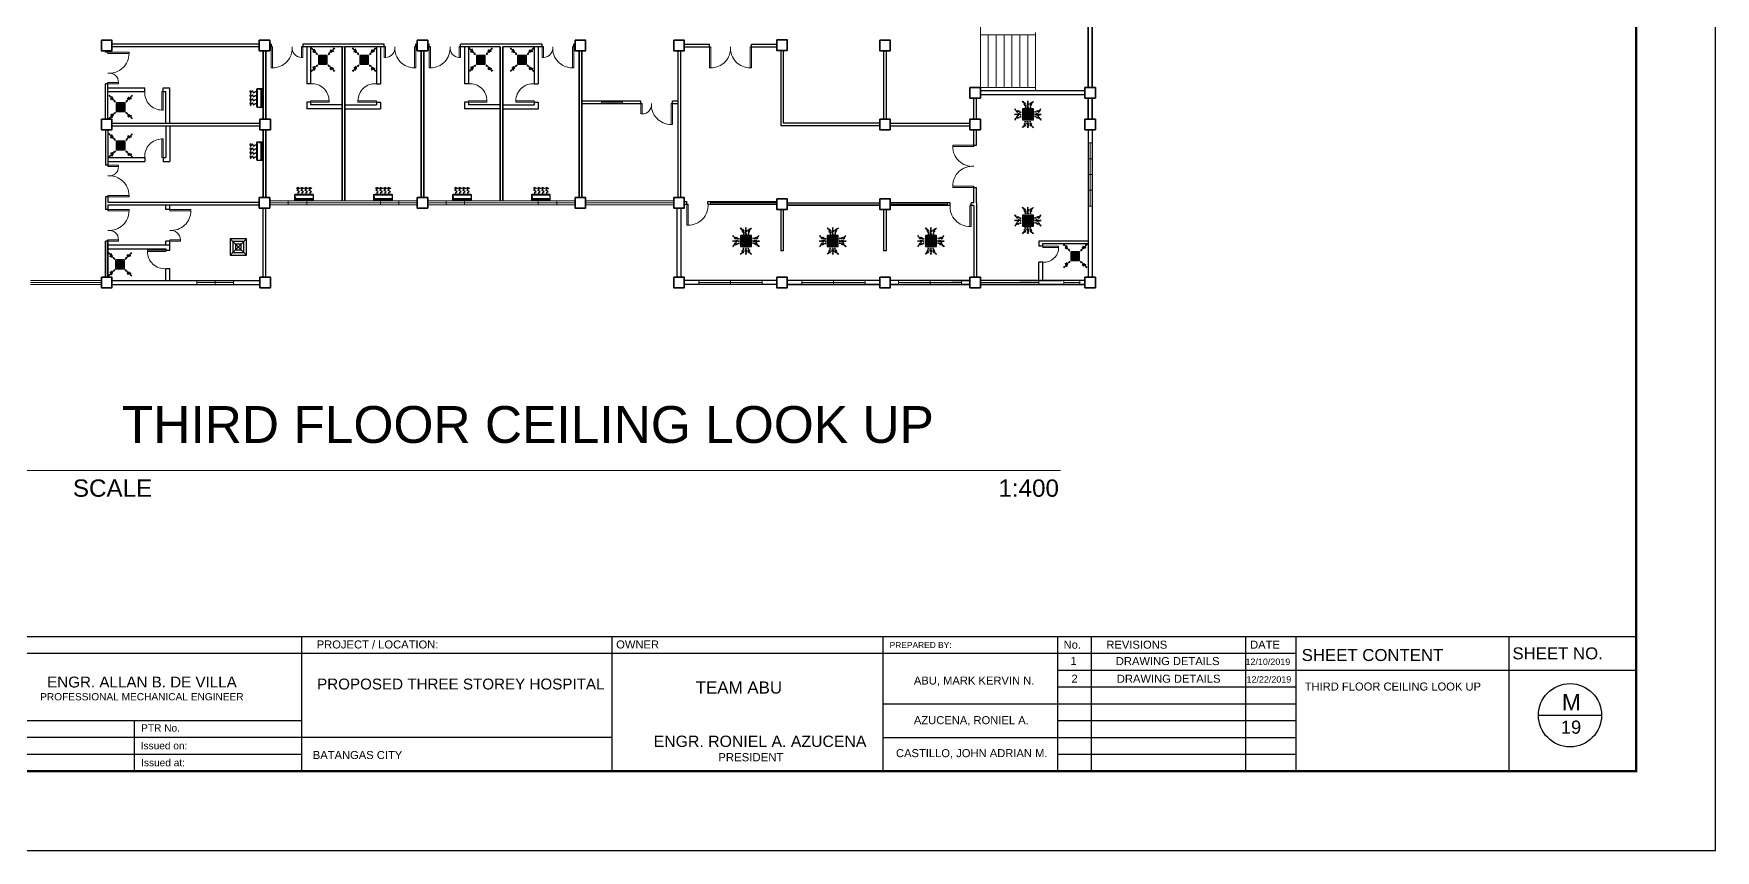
# Model space of a CAD drawing. Header units: millimetres. Extents: x 150 to 360, y 293 to 443.
# Drawn here: x 296.5 to 360.4, y 338.6 to 369.6 of the extents above; entities that cross this region are included whole.
import ezdxf

# ---------------------------------------------------------------- set-up
doc = ezdxf.new("R2010")
doc.units = ezdxf.units.MM
doc.header["$MEASUREMENT"] = 0
for name, color, linetype in [('AIR', 7, 'Continuous'), ('diffuser', 7, 'Continuous'), ('Legends', 7, 'Continuous'), ('template', 7, 'Continuous')]:
    doc.layers.add(name, color=color, linetype=linetype)
doc.styles.add('arial', font='arial.ttf')
doc.styles.get("Standard").update_dxf_attribs({"font": 'arial.ttf'})

# ---------------------------------------------------------------- blocks, each defined once
blk = doc.blocks.new('GRILL-C-IN')
at = {"layer": 'AIR', "ltscale": 3}
for p, q in [((-0.623, 0.601), (-0.674, 0.651)), ((-0.601, 0.623), (-0.651, 0.674)), ((-0.637, 0.637), (-0.3, 0.3)), ((0.637, 0.637), (0.3, 0.3)), ((0.601, 0.623), (0.651, 0.674)), ((0.623, 0.601), (0.674, 0.651)), ((-0.623, -0.601), (-0.674, -0.651)), ((-0.601, -0.623), (-0.651, -0.674)), ((-0.637, -0.637), (-0.3, -0.3)), ((0.637, -0.637), (0.3, -0.3)), ((0.601, -0.623), (0.651, -0.674)), ((0.623, -0.601), (0.674, -0.651))]:
    blk.add_line(p, q, dxfattribs=at)
at = {"layer": 'AIR'}
for p, q in [((-0.188, 0.187), (0.187, -0.188)), ((0.187, 0.187), (-0.188, -0.188))]:
    blk.add_line(p, q, dxfattribs=at)
at = {"layer": 'AIR', "ltscale": 3}
for points in [[(-0.362, 0.393), (-0.393, 0.362), (-0.3, 0.3)], [(0.393, 0.362), (0.362, 0.393), (0.3, 0.3)], [(-0.362, -0.393), (-0.393, -0.362), (-0.3, -0.3)], [(0.393, -0.362), (0.362, -0.393), (0.3, -0.3)]]:
    blk.add_lwpolyline(points, close=True, dxfattribs=at)
at = {"layer": 'AIR'}
for points in [[(-0.25, -0.25), (0.25, -0.25), (0.25, 0.25), (-0.25, 0.25)], [(-0.188, -0.188), (0.187, -0.188), (0.187, 0.187), (-0.188, 0.187)], [(-0.125, -0.125), (0.125, -0.125), (0.125, 0.125), (-0.125, 0.125)], [(-0.062, -0.062), (0.062, -0.062), (0.062, 0.062), (-0.062, 0.062)]]:
    blk.add_lwpolyline(points, close=True, dxfattribs=at)
at = {"layer": 'AIR', "ltscale": 3}
for points in [[(-0.441, 0.441), (-0.512, 0.404), (-0.432, 0.514), (-0.568, 0.43), (-0.477, 0.6), (-0.561, 0.561)], [(0.441, 0.441), (0.404, 0.512), (0.514, 0.432), (0.43, 0.568), (0.6, 0.477), (0.561, 0.561)], [(-0.441, -0.441), (-0.512, -0.404), (-0.432, -0.514), (-0.568, -0.43), (-0.477, -0.6), (-0.561, -0.561)], [(0.441, -0.441), (0.404, -0.512), (0.514, -0.432), (0.43, -0.568), (0.6, -0.477), (0.561, -0.561)]]:
    blk.add_spline(points, degree=3, dxfattribs=at)
for points in [[(-0.3, 0.3), (-0.362, 0.393), (-0.393, 0.362)], [(0.3, 0.3), (0.393, 0.362), (0.362, 0.393)], [(-0.3, -0.3), (-0.362, -0.393), (-0.393, -0.362)], [(0.3, -0.3), (0.393, -0.362), (0.362, -0.393)]]:
    blk.add_solid(points, dxfattribs=at)
blk = doc.blocks.new('AC-S-12')
at = {"layer": 'diffuser'}
for p, q in [((-0.15, 0.15), (0.15, -0.15)), ((0.15, 0.15), (-0.15, -0.15)), ((-0.15, 0.15), (-0.15, -0.15)), ((0.15, 0.15), (-0.15, 0.15)), ((-0.1, 0.1), (-0.1, -0.1)), ((0.1, 0.1), (-0.1, 0.1)), ((-0.05, 0.05), (-0.05, -0.05)), ((0.05, 0.05), (-0.05, 0.05)), ((0.05, -0.05), (0.05, 0.05)), ((0.1, -0.1), (0.1, 0.1)), ((0.15, -0.15), (0.15, 0.15)), ((-0.15, -0.15), (0.15, -0.15)), ((-0.1, -0.1), (0.1, -0.1)), ((-0.05, -0.05), (0.05, -0.05))]:
    blk.add_line(p, q, dxfattribs=at)
for points in [[(-0.358, 0.358, 0, 0.0447, 0), (-0.295, 0.295, 0, 0, 0), (-0.15, 0.15, 0, 0, 0)], [(0.358, 0.358, 0, 0.0447, 0), (0.295, 0.295, 0, 0, 0), (0.15, 0.15, 0, 0, 0)], [(-0.358, -0.358, 0, 0.0447, 0), (-0.295, -0.295, 0, 0, 0), (-0.15, -0.15, 0, 0, 0)], [(0.358, -0.358, 0, 0.0447, 0), (0.295, -0.295, 0, 0, 0), (0.15, -0.15, 0, 0, 0)]]:
    blk.add_lwpolyline(points, format="xyseb", dxfattribs=at)
blk = doc.blocks.new('fcu')
at = {"layer": 'diffuser', "xscale": 2.052644456280903, "yscale": 2.052644456280903, "zscale": 2.052644456280903}
blk.add_blockref('AC-S-12', (0, 0), dxfattribs=at)
blk = doc.blocks.new('FCU-13000P (CASSETTE SPLIT)')
at = {"layer": 'AIR', "ltscale": 3}
for p, q in [((-0.52, 0), (-1, 0)), ((-0.56, 0.19), (-0.49, 0.19)), ((-0.56, 0.16), (-0.49, 0.16)), ((-0.56, 0.02), (-0.49, 0.02)), ((-0.19, 0.56), (-0.19, 0.49)), ((-0.16, 0.56), (-0.16, 0.49)), ((-0.02, 0.56), (-0.02, 0.49)), ((0, 0.52), (0, 1)), ((0.02, 0.56), (0.02, 0.49)), ((0.16, 0.56), (0.16, 0.49)), ((0.19, 0.56), (0.19, 0.49)), ((0.56, 0.19), (0.49, 0.19)), ((0.56, 0.16), (0.49, 0.16)), ((0.56, 0.02), (0.49, 0.02)), ((0.52, 0), (1, 0)), ((-0.56, -0.02), (-0.49, -0.02)), ((-0.56, -0.16), (-0.49, -0.16)), ((-0.56, -0.19), (-0.49, -0.19)), ((-0.19, -0.56), (-0.19, -0.49)), ((-0.16, -0.56), (-0.16, -0.49)), ((-0.02, -0.56), (-0.02, -0.49)), ((0, -0.52), (0, -1)), ((0.02, -0.56), (0.02, -0.49)), ((0.16, -0.56), (0.16, -0.49)), ((0.19, -0.56), (0.19, -0.49)), ((0.56, -0.02), (0.49, -0.02)), ((0.56, -0.16), (0.49, -0.16)), ((0.56, -0.19), (0.49, -0.19))]:
    blk.add_line(p, q, dxfattribs=at)
at = {"layer": 'AIR'}
for p, q in [((0.3, -0.3), (-0.3, 0.3)), ((0.3, 0.3), (-0.3, -0.3))]:
    blk.add_line(p, q, dxfattribs=at)
at = {"layer": 'AIR', "ltscale": 3}
for points in [[(-0.89, 0.02), (-0.89, -0.02), (-1, 0)], [(-0.89, 0.34), (-0.93, 0.31), (-0.97, 0.42)], [(-0.34, 0.89), (-0.31, 0.93), (-0.42, 0.97)], [(-0.02, 0.89), (0.02, 0.89), (0, 1)], [(0.34, 0.89), (0.31, 0.93), (0.42, 0.97)], [(0.89, 0.34), (0.93, 0.31), (0.97, 0.42)], [(0.89, 0.02), (0.89, -0.02), (1, 0)], [(-0.89, -0.34), (-0.93, -0.31), (-0.97, -0.42)], [(-0.34, -0.89), (-0.31, -0.93), (-0.42, -0.97)], [(-0.02, -0.89), (0.02, -0.89), (0, -1)], [(0.34, -0.89), (0.31, -0.93), (0.42, -0.97)], [(0.89, -0.34), (0.93, -0.31), (0.97, -0.42)]]:
    blk.add_lwpolyline(points, close=True, dxfattribs=at)
at = {"layer": 'AIR'}
for points in [[(-0.91, 0.32, 0.171809), (-0.56, 0.18), (-0.52, 0.18)], [(-0.32, 0.91, -0.171809), (-0.18, 0.56), (-0.18, 0.52)], [(0.32, 0.91, 0.171809), (0.18, 0.56), (0.18, 0.52)], [(0.91, 0.32, -0.171809), (0.56, 0.18), (0.52, 0.18)], [(-0.91, -0.32, -0.171809), (-0.56, -0.18), (-0.52, -0.18)], [(-0.32, -0.91, 0.171809), (-0.18, -0.56), (-0.18, -0.52)], [(0.32, -0.91, -0.171809), (0.18, -0.56), (0.18, -0.52)], [(0.91, -0.32, 0.171809), (0.56, -0.18), (0.52, -0.18)]]:
    blk.add_lwpolyline(points, format="xyb", dxfattribs=at)
for points in [[(-0.41, -0.41), (0.41, -0.41), (0.41, 0.41), (-0.41, 0.41)], [(-0.37, 0.31), (-0.35, 0.31), (-0.35, -0.31), (-0.37, -0.31)], [(-0.31, 0.37), (0.31, 0.37), (0.31, 0.35), (-0.31, 0.35)], [(-0.26, -0.26), (0.26, -0.26), (0.26, 0.26), (-0.26, 0.26)], [(-0.21, -0.21), (0.21, -0.21), (0.21, 0.21), (-0.21, 0.21)], [(-0.16, -0.16), (0.16, -0.16), (0.16, 0.16), (-0.16, 0.16)], [(-0.11, -0.11), (0.11, -0.11), (0.11, 0.11), (-0.11, 0.11)], [(-0.06, -0.06), (0.06, -0.06), (0.06, 0.06), (-0.06, 0.06)], [(0.37, 0.31), (0.35, 0.31), (0.35, -0.31), (0.37, -0.31)], [(-0.31, -0.37), (0.31, -0.37), (0.31, -0.35), (-0.31, -0.35)]]:
    blk.add_lwpolyline(points, close=True, dxfattribs=at)
blk.add_lwpolyline([(-0.26, -0.31), (0.26, -0.31, 0.414214), (0.31, -0.26), (0.31, 0.26, 0.414214), (0.26, 0.31), (-0.26, 0.31, 0.414214), (-0.31, 0.26), (-0.31, -0.26, 0.414214)], format="xyb", close=True, dxfattribs=at)
at = {"layer": 'AIR', "ltscale": 3}
for points in [[(-0.84, 0.27), (-0.85, 0.23), (-0.88, 0.13), (-0.7, 0.42), (-0.9, 0), (-0.65, 0.36), (-0.68, 0.24), (-0.69, 0.2)], [(-0.27, 0.84), (-0.23, 0.85), (-0.13, 0.88), (-0.42, 0.7), (0, 0.9), (-0.36, 0.65), (-0.24, 0.68), (-0.2, 0.69)], [(0.27, 0.84), (0.23, 0.85), (0.13, 0.88), (0.42, 0.7), (0, 0.9), (0.36, 0.65), (0.24, 0.68), (0.2, 0.69)], [(0.84, 0.27), (0.85, 0.23), (0.88, 0.13), (0.7, 0.42), (0.9, 0), (0.65, 0.36), (0.68, 0.24), (0.69, 0.2)], [(-0.84, -0.27), (-0.85, -0.23), (-0.88, -0.13), (-0.7, -0.42), (-0.9, 0), (-0.65, -0.36), (-0.68, -0.24), (-0.69, -0.2)], [(-0.27, -0.84), (-0.23, -0.85), (-0.13, -0.88), (-0.42, -0.7), (0, -0.9), (-0.36, -0.65), (-0.24, -0.68), (-0.2, -0.69)], [(0.27, -0.84), (0.23, -0.85), (0.13, -0.88), (0.42, -0.7), (0, -0.9), (0.36, -0.65), (0.24, -0.68), (0.2, -0.69)], [(0.84, -0.27), (0.85, -0.23), (0.88, -0.13), (0.7, -0.42), (0.9, 0), (0.65, -0.36), (0.68, -0.24), (0.69, -0.2)]]:
    blk.add_open_spline(points, degree=3, knots=[0.0032834, 0.0032834, 0.0032834, 0.0032834, 0.0712567, 0.1924075, 0.3347111, 0.5062145, 0.5813292, 0.5813292, 0.5813292, 0.5813292], dxfattribs=at)
for points in [[(-0.8, 0), (-0.78, -0.08), (-0.75, 0.06), (-0.72, -0.1), (-0.66, 0.09), (-0.63, 0)], [(0, 0.8), (0.08, 0.78), (-0.06, 0.75), (0.1, 0.72), (-0.09, 0.66), (0, 0.63)], [(0.8, 0), (0.78, -0.08), (0.75, 0.06), (0.72, -0.1), (0.66, 0.09), (0.63, 0)], [(0, -0.8), (0.08, -0.78), (-0.06, -0.75), (0.1, -0.72), (-0.09, -0.66), (0, -0.63)]]:
    blk.add_spline(points, degree=3, dxfattribs=at)
for points in [[(-1, 0), (-0.89, 0.02), (-0.89, -0.02)], [(-0.97, 0.42), (-0.89, 0.34), (-0.93, 0.31)], [(-0.42, 0.97), (-0.34, 0.89), (-0.31, 0.93)], [(0, 1), (-0.02, 0.89), (0.02, 0.89)], [(0.42, 0.97), (0.34, 0.89), (0.31, 0.93)], [(0.97, 0.42), (0.89, 0.34), (0.93, 0.31)], [(1, 0), (0.89, 0.02), (0.89, -0.02)], [(-0.97, -0.42), (-0.89, -0.34), (-0.93, -0.31)], [(-0.42, -0.97), (-0.34, -0.89), (-0.31, -0.93)], [(0, -1), (-0.02, -0.89), (0.02, -0.89)], [(0.42, -0.97), (0.34, -0.89), (0.31, -0.93)], [(0.97, -0.42), (0.89, -0.34), (0.93, -0.31)]]:
    blk.add_solid(points, dxfattribs=at)
blk = doc.blocks.new('CARRIER-S30-32 (FCD)')
at = {"layer": 'AIR'}
for p, q in [((0.82, -0.05), (-0.83, -0.05)), ((0.82, -0.08), (-0.83, -0.08)), ((0.82, -0.1), (-0.83, -0.1)), ((0.82, -0.13), (-0.83, -0.13)), ((0.82, -0.15), (-0.83, -0.15)), ((-0.6, -0.03), (-0.6, -0.18)), ((-0.4, -0.03), (-0.4, -0.18)), ((-0.2, -0.03), (-0.2, -0.18)), ((0, -0.03), (0, -0.18)), ((0.2, -0.03), (0.2, -0.18)), ((0.4, -0.03), (0.4, -0.18)), ((0.6, -0.03), (0.6, -0.18))]:
    blk.add_line(p, q, dxfattribs=at)
for points in [[(-0.8, -0.62), (0.8, -0.62, 0.414214), (0.85, -0.57), (0.85, 0), (-0.85, 0), (-0.85, -0.57, 0.414214)], [(-0.8, -0.59), (0.8, -0.59, 0.414214), (0.82, -0.57), (0.82, -0.53), (-0.83, -0.53), (-0.83, -0.57, 0.414214)]]:
    blk.add_lwpolyline(points, format="xyb", close=True, dxfattribs=at)
for points in [[(-0.83, -0.03), (0.82, -0.03), (0.82, -0.18), (-0.83, -0.18)], [(-0.66, -1.13), (-0.56, -1.24), (-0.7, -1.18)], [(-0.46, -1.13), (-0.56, -1.24), (-0.43, -1.18)], [(-0.29, -1.13), (-0.19, -1.24), (-0.32, -1.18)], [(-0.09, -1.13), (-0.19, -1.24), (-0.05, -1.18)], [(0.09, -1.13), (0.19, -1.24), (0.05, -1.18)], [(0.29, -1.13), (0.19, -1.24), (0.32, -1.18)], [(0.46, -1.13), (0.56, -1.24), (0.43, -1.18)], [(0.66, -1.13), (0.56, -1.24), (0.7, -1.18)]]:
    blk.add_lwpolyline(points, close=True, dxfattribs=at)
for points in [[(-0.56, -0.68), (-0.56, -0.79), (-0.44, -0.84), (-0.67, -1), (-0.56, -1.04), (-0.56, -1.24)], [(-0.19, -0.68), (-0.19, -0.79), (-0.06, -0.84), (-0.29, -1), (-0.19, -1.04), (-0.19, -1.24)], [(0.19, -0.68), (0.19, -0.79), (0.31, -0.84), (0.08, -1), (0.19, -1.04), (0.19, -1.24)], [(0.56, -0.68), (0.56, -0.79), (0.69, -0.84), (0.46, -1), (0.56, -1.04), (0.56, -1.24)]]:
    blk.add_lwpolyline(points, dxfattribs=at)
for centre in [(-0.8, -0.29), (-0.8, -0.36)]:
    blk.add_circle(centre, 0.0187, dxfattribs=at)

msp = doc.modelspace()

# ---------------------------------------------------------------- linework, layer by layer
at = {"color": 8, "linetype": 'ByBlock', "lineweight": 9}
for p, q in [((332.479, 369.545), (332.479, 371.945)), ((334.279, 369.545), (332.479, 369.545)), ((332.479, 369.545), (332.479, 367.545)), ((332.779, 369.545), (332.779, 367.545)), ((333.079, 369.545), (333.079, 367.545)), ((333.379, 369.545), (333.379, 367.545)), ((333.679, 369.545), (333.679, 367.545)), ((333.979, 369.545), (333.979, 367.545)), ((334.279, 369.545), (334.279, 367.545)), ((334.279, 369.545), (334.579, 369.545)), ((334.579, 369.545), (334.579, 369.645)), ((334.579, 369.545), (334.579, 367.545)), ((308.329, 369.093), (308.229, 369.093)), ((317.329, 368.943), (317.329, 365.968)), ((308.229, 366.708), (308.229, 368.658)), ((334.579, 367.545), (332.479, 367.545)), ((332.479, 367.42), (332.479, 367.545)), ((334.579, 367.42), (334.579, 367.545)), ((314.329, 367.343), (314.329, 365.243)), ((317.329, 367.343), (317.329, 365.243)), ((318.479, 367.043), (318.079, 367.043)), ((318.079, 367.043), (318.079, 366.943)), ((318.879, 366.993), (318.079, 366.993)), ((318.079, 366.943), (318.879, 366.943)), ((318.879, 366.943), (318.879, 367.043)), ((320.829, 366.943), (320.729, 366.943)), ((299.229, 366.393), (299.229, 366.343)), ((299.329, 366.443), (299.329, 366.343)), ((332.479, 366.343), (332.479, 366.218)), ((336.729, 365.943), (336.729, 365.443)), ((317.329, 364.968), (317.329, 364.593)), ((336.729, 365.443), (336.579, 365.443)), ((336.579, 365.443), (336.579, 363.043)), ((336.654, 365.443), (336.654, 363.043)), ((336.729, 364.243), (336.729, 365.443)), ((336.729, 364.843), (336.579, 364.843)), ((336.729, 364.243), (336.579, 364.243)), ((336.729, 363.643), (336.579, 363.643)), ((336.729, 363.043), (336.729, 364.243)), ((305.479, 363.243), (308.229, 363.243)), ((306.879, 363.168), (305.479, 363.168)), ((305.479, 363.093), (308.329, 363.093)), ((306.179, 363.243), (306.179, 363.093)), ((306.879, 363.093), (306.879, 363.243)), ((306.879, 363.168), (309.679, 363.168)), ((308.229, 363.243), (308.329, 363.243)), ((308.229, 363.093), (311.079, 363.093)), ((308.329, 363.243), (311.079, 363.243)), ((309.679, 363.243), (309.679, 363.093)), ((311.079, 363.168), (309.679, 363.168)), ((310.379, 363.243), (310.379, 363.093)), ((311.079, 363.093), (311.079, 363.243)), ((311.479, 363.243), (314.229, 363.243)), ((312.879, 363.168), (311.479, 363.168)), ((311.479, 363.093), (314.329, 363.093)), ((312.179, 363.243), (312.179, 363.093)), ((312.879, 363.093), (312.879, 363.243)), ((312.879, 363.168), (315.679, 363.168)), ((314.229, 363.243), (314.329, 363.243)), ((317.079, 363.243), (314.329, 363.243)), ((317.079, 363.093), (314.329, 363.093)), ((315.679, 363.243), (315.679, 363.093)), ((317.079, 363.168), (315.679, 363.168)), ((316.379, 363.243), (316.379, 363.093)), ((320.829, 363.243), (317.479, 363.243)), ((317.929, 363.243), (317.479, 363.243)), ((317.479, 363.168), (320.829, 363.168)), ((320.829, 363.093), (317.479, 363.093)), ((317.479, 363.093), (317.929, 363.093)), ((317.929, 363.243), (319.829, 363.243)), ((317.929, 363.093), (319.829, 363.093)), ((320.429, 363.243), (319.829, 363.243)), ((319.829, 363.093), (320.579, 363.093)), ((322.229, 363.218), (322.229, 363.118)), ((322.229, 363.168), (324.741, 363.168)), ((328.654, 363.168), (325.141, 363.168)), ((328.654, 363.118), (325.141, 363.118)), ((328.654, 363.068), (325.141, 363.068)), ((331.229, 363.118), (329.054, 363.118)), ((336.579, 363.043), (336.729, 363.043)), ((336.729, 360.343), (336.729, 360.493)), ((299.079, 360.218), (296.379, 360.218)), ((296.379, 360.143), (299.079, 360.143)), ((296.379, 360.068), (299.079, 360.068)), ((302.704, 360.218), (302.704, 360.068)), ((304.104, 360.143), (302.704, 360.143)), ((303.404, 360.218), (303.404, 360.068)), ((304.104, 360.068), (304.104, 360.218)), ((324.185, 360.218), (321.785, 360.218)), ((321.785, 360.218), (321.785, 360.068)), ((324.185, 360.143), (321.785, 360.143)), ((322.985, 360.068), (322.985, 360.218)), ((322.985, 360.068), (324.185, 360.068)), ((324.185, 360.068), (324.185, 360.218)), ((328.098, 360.218), (325.698, 360.218)), ((325.698, 360.218), (325.698, 360.068)), ((328.098, 360.143), (325.698, 360.143)), ((326.898, 360.068), (326.898, 360.218)), ((326.898, 360.068), (328.098, 360.068)), ((328.098, 360.068), (328.098, 360.218)), ((329.054, 360.218), (329.779, 360.218)), ((331.766, 360.218), (329.366, 360.218)), ((329.366, 360.218), (329.366, 360.068)), ((331.766, 360.143), (329.366, 360.143)), ((329.779, 360.218), (330.379, 360.218)), ((330.379, 360.218), (330.879, 360.218)), ((330.566, 360.068), (330.566, 360.218)), ((330.566, 360.068), (331.766, 360.068)), ((331.379, 360.218), (330.879, 360.218)), ((331.766, 360.068), (331.766, 360.218)), ((332.479, 360.218), (332.979, 360.218)), ((334.704, 360.143), (332.479, 360.143)), ((332.979, 360.218), (333.479, 360.218)), ((333.979, 360.218), (333.479, 360.218)), ((334.704, 360.218), (334.704, 360.068)), ((335.171, 360.218), (335.071, 360.218)), ((336.204, 360.068), (335.604, 360.068)), ((335.654, 360.068), (335.654, 360.218)), ((336.254, 360.218), (335.654, 360.218)), ((336.254, 360.143), (335.654, 360.143)), ((336.254, 360.218), (336.254, 360.068))]:
    msp.add_line(p, q, dxfattribs=at)
at = {"color": 8, "linetype": 'ByBlock', "lineweight": 25}
for p, q in [((336.579, 371.945), (336.579, 367.545)), ((336.729, 371.945), (336.729, 367.545)), ((336.579, 367.545), (336.579, 370.818)), ((336.729, 367.545), (336.729, 370.818)), ((299.229, 368.893), (299.229, 368.943)), ((299.329, 368.893), (299.229, 368.893)), ((299.329, 368.943), (299.329, 368.893)), ((305.079, 369.193), (299.479, 369.193)), ((305.079, 369.093), (299.479, 369.093)), ((305.229, 366.345), (305.229, 368.943)), ((305.229, 368.943), (305.229, 366.345)), ((305.329, 366.345), (305.329, 368.943)), ((305.329, 368.943), (305.329, 366.345)), ((305.529, 369.193), (305.479, 369.193)), ((305.479, 369.193), (305.529, 369.193)), ((305.579, 369.093), (305.479, 369.093)), ((305.529, 369.193), (305.529, 369.093)), ((308.229, 369.093), (306.679, 369.093)), ((309.829, 369.193), (306.729, 369.193)), ((306.729, 369.193), (306.729, 369.093)), ((308.104, 369.093), (307.029, 369.093)), ((308.229, 363.243), (308.229, 369.093)), ((308.229, 369.093), (308.229, 363.243)), ((308.329, 363.243), (308.329, 369.093)), ((308.329, 369.093), (308.329, 363.243)), ((309.879, 369.093), (308.329, 369.093)), ((309.829, 369.093), (309.829, 369.193)), ((311.079, 369.093), (310.979, 369.093)), ((311.079, 369.193), (311.029, 369.193)), ((311.029, 369.093), (311.029, 369.193)), ((311.229, 363.368), (311.229, 368.943)), ((311.229, 368.943), (311.229, 363.368)), ((311.329, 363.368), (311.329, 368.943)), ((311.329, 368.943), (311.329, 363.368)), ((311.529, 369.193), (311.479, 369.193)), ((311.579, 369.093), (311.479, 369.093)), ((311.529, 369.093), (311.529, 369.193)), ((314.229, 369.093), (312.679, 369.093)), ((314.329, 369.193), (312.729, 369.193)), ((312.729, 369.093), (312.729, 369.193)), ((315.829, 369.193), (314.229, 369.193)), ((314.229, 363.243), (314.229, 369.093)), ((314.229, 369.093), (314.229, 363.243)), ((314.329, 363.243), (314.329, 369.093)), ((314.329, 369.093), (314.329, 363.243)), ((315.879, 369.093), (314.329, 369.093)), ((315.829, 369.093), (315.829, 369.193)), ((317.079, 369.093), (316.979, 369.093)), ((317.079, 369.193), (317.029, 369.193)), ((317.029, 369.093), (317.029, 369.193)), ((317.229, 363.368), (317.229, 368.943)), ((317.229, 368.943), (317.229, 363.368)), ((317.329, 363.368), (317.329, 368.943)), ((317.329, 368.943), (317.329, 363.368)), ((320.979, 368.943), (320.979, 363.368)), ((321.079, 368.943), (321.079, 363.368)), ((321.229, 369.193), (322.185, 369.193)), ((321.229, 369.093), (322.235, 369.093)), ((322.185, 369.093), (322.185, 369.193)), ((323.735, 369.093), (324.741, 369.093)), ((323.785, 369.193), (324.741, 369.193)), ((323.785, 369.093), (323.785, 369.193)), ((324.891, 368.959), (324.891, 366.088)), ((324.991, 368.959), (324.991, 366.189)), ((299.229, 366.343), (299.229, 367.693)), ((299.329, 367.693), (299.229, 367.693)), ((299.229, 366.343), (299.229, 367.693)), ((299.329, 366.343), (299.329, 367.743)), ((317.329, 367.043), (319.579, 367.043)), ((317.329, 366.943), (319.629, 366.943)), ((319.579, 366.943), (319.579, 367.043)), ((320.729, 366.943), (320.979, 366.943)), ((320.779, 367.043), (320.979, 367.043)), ((320.779, 366.943), (320.779, 367.043)), ((332.229, 366.343), (332.229, 367.145)), ((332.329, 366.343), (332.329, 367.145)), ((336.454, 367.42), (332.479, 367.42)), ((336.454, 367.27), (332.479, 367.27)), ((336.579, 367.145), (336.579, 366.343)), ((336.579, 366.343), (336.579, 367.145)), ((336.729, 367.145), (336.729, 366.343)), ((336.729, 366.343), (336.729, 367.145)), ((299.479, 366.193), (305.104, 366.193)), ((328.654, 366.193), (324.991, 366.189)), ((329.054, 366.193), (332.079, 366.193)), ((299.229, 365.943), (299.229, 364.593)), ((299.329, 365.943), (299.329, 364.543)), ((299.479, 366.093), (305.104, 366.093)), ((305.229, 363.368), (305.229, 365.945)), ((305.229, 365.945), (305.229, 363.368)), ((305.329, 363.368), (305.329, 365.945)), ((305.329, 365.945), (305.329, 363.368)), ((328.654, 366.093), (324.891, 366.088)), ((329.054, 366.093), (332.079, 366.093)), ((332.229, 365.306), (332.229, 365.943)), ((332.329, 365.356), (332.329, 365.943)), ((336.579, 365.943), (336.579, 360.343)), ((336.579, 365.943), (336.579, 360.343)), ((336.729, 365.943), (336.729, 360.343)), ((332.229, 365.356), (332.329, 365.356)), ((299.329, 364.593), (299.229, 364.593)), ((317.329, 364.593), (317.329, 363.368)), ((332.229, 363.168), (332.229, 363.806)), ((332.229, 363.756), (332.329, 363.756)), ((332.329, 363.168), (332.329, 363.756)), ((299.229, 363.393), (299.229, 363.143)), ((299.329, 363.393), (299.229, 363.393)), ((299.229, 363.143), (299.229, 362.918)), ((299.329, 363.443), (299.329, 363.193)), ((299.329, 363.193), (305.079, 363.193)), ((299.329, 363.093), (299.329, 362.868)), ((299.329, 363.093), (305.079, 363.093)), ((321.229, 363.218), (321.329, 363.218)), ((321.229, 363.118), (321.379, 363.118)), ((321.329, 363.118), (321.329, 363.218)), ((322.129, 363.218), (324.741, 363.218)), ((322.129, 363.118), (322.129, 363.218)), ((322.129, 363.218), (322.229, 363.218)), ((322.129, 363.118), (324.741, 363.118)), ((331.329, 363.168), (329.054, 363.168)), ((331.329, 363.068), (329.054, 363.068)), ((331.329, 363.168), (331.229, 363.168)), ((331.329, 363.068), (331.329, 363.168)), ((332.229, 363.068), (332.079, 363.068)), ((332.229, 363.168), (332.129, 363.168)), ((332.129, 363.068), (332.129, 363.168)), ((332.229, 363.068), (332.229, 360.343)), ((332.329, 363.168), (332.329, 360.343)), ((299.329, 362.918), (299.229, 362.918)), ((305.229, 360.345), (305.229, 362.968)), ((305.329, 360.345), (305.329, 362.968)), ((320.954, 360.343), (320.954, 362.968)), ((321.104, 360.343), (321.104, 362.968)), ((324.891, 362.918), (324.891, 361.343)), ((324.991, 362.918), (324.991, 361.343)), ((328.804, 362.918), (328.804, 361.343)), ((328.904, 362.918), (328.904, 361.343)), ((299.229, 361.718), (299.229, 360.343)), ((299.229, 360.368), (299.229, 361.718)), ((299.329, 361.718), (299.229, 361.718)), ((299.229, 360.368), (299.229, 361.718)), ((299.329, 361.768), (299.329, 360.343)), ((299.329, 360.368), (299.329, 361.768)), ((336.579, 361.718), (334.704, 361.718)), ((334.704, 361.718), (334.704, 361.618)), ((324.991, 361.343), (324.891, 361.343)), ((328.904, 361.343), (328.804, 361.343)), ((334.704, 361.618), (334.704, 361.518)), ((334.854, 361.518), (334.854, 361.618)), ((334.704, 360.218), (334.704, 360.918)), ((299.479, 360.218), (305.104, 360.218)), ((299.479, 360.068), (305.104, 360.068)), ((324.741, 360.218), (321.229, 360.218)), ((324.741, 360.068), (321.229, 360.068)), ((324.741, 360.218), (322.879, 360.218)), ((328.654, 360.218), (325.141, 360.218)), ((328.654, 360.218), (325.141, 360.218)), ((328.654, 360.068), (325.141, 360.068)), ((328.654, 360.068), (325.141, 360.068)), ((325.141, 360.068), (328.654, 360.068)), ((332.079, 360.218), (329.054, 360.218)), ((332.079, 360.068), (329.054, 360.068)), ((329.054, 360.068), (332.079, 360.068)), ((331.379, 360.218), (332.079, 360.218)), ((336.454, 360.218), (332.479, 360.218)), ((336.454, 360.068), (332.479, 360.068)), ((332.479, 360.068), (336.454, 360.068)), ((333.979, 360.218), (334.979, 360.218)), ((334.979, 360.218), (335.579, 360.218))]:
    msp.add_line(p, q, dxfattribs=at)
at = {"color": 8, "linetype": 'ByBlock', "lineweight": 25, "ltscale": 0.3}
for p, q in [((306.879, 369.093), (306.879, 367.693)), ((307.029, 369.093), (307.029, 367.693)), ((309.529, 369.093), (309.529, 367.693)), ((309.679, 369.093), (309.679, 367.693)), ((312.879, 369.093), (312.879, 367.693)), ((313.029, 369.093), (313.029, 367.693)), ((315.529, 369.093), (315.529, 367.693)), ((315.679, 369.093), (315.679, 367.693)), ((299.329, 367.543), (300.729, 367.543)), ((300.729, 367.393), (300.729, 367.543)), ((301.429, 367.543), (301.679, 367.543)), ((301.429, 367.393), (301.429, 367.543)), ((301.679, 366.193), (301.679, 367.543)), ((307.029, 367.693), (306.879, 367.693)), ((309.529, 367.693), (309.679, 367.693)), ((313.029, 367.693), (312.879, 367.693)), ((315.529, 367.693), (315.679, 367.693)), ((299.329, 367.393), (300.729, 367.393)), ((301.429, 367.393), (301.529, 367.393)), ((301.529, 366.193), (301.529, 367.393)), ((306.879, 366.993), (306.879, 366.743)), ((307.029, 366.993), (306.879, 366.993)), ((307.029, 366.993), (307.029, 366.893)), ((308.229, 366.893), (307.029, 366.893)), ((308.329, 366.893), (309.529, 366.893)), ((309.529, 366.993), (309.529, 366.893)), ((309.529, 366.993), (309.679, 366.993)), ((309.679, 366.993), (309.679, 366.743)), ((312.879, 366.993), (312.879, 366.743)), ((313.029, 366.993), (312.879, 366.993)), ((313.029, 366.993), (313.029, 366.893)), ((314.229, 366.893), (313.029, 366.893)), ((314.329, 366.893), (315.529, 366.893)), ((315.529, 366.993), (315.529, 366.893)), ((315.529, 366.993), (315.679, 366.993)), ((315.679, 366.993), (315.679, 366.743)), ((308.229, 366.743), (306.879, 366.743)), ((308.329, 366.743), (309.679, 366.743)), ((314.229, 366.743), (312.879, 366.743)), ((314.329, 366.743), (315.679, 366.743)), ((301.529, 366.093), (301.529, 364.893)), ((301.679, 366.093), (301.679, 364.743)), ((299.329, 364.893), (300.729, 364.893)), ((299.329, 364.743), (300.729, 364.743)), ((300.729, 364.893), (300.729, 364.743)), ((301.429, 364.893), (301.529, 364.893)), ((301.429, 364.893), (301.429, 364.743)), ((301.429, 364.743), (301.679, 364.743)), ((334.854, 361.518), (334.704, 361.518)), ((334.854, 361.618), (336.579, 361.618)), ((334.854, 360.918), (334.704, 360.918)), ((334.854, 360.218), (334.854, 360.918))]:
    msp.add_line(p, q, dxfattribs=at)
at = {"color": 8, "lineweight": 25}
for p, q in [((328.804, 368.943), (328.804, 366.343)), ((328.904, 368.943), (328.904, 366.343))]:
    msp.add_line(p, q, dxfattribs=at)
at = {"color": 8, "lineweight": 9}
for p, q in [((308.229, 367.643), (308.229, 368.143)), ((308.329, 367.643), (308.329, 368.143)), ((314.229, 367.643), (314.229, 368.143)), ((314.329, 367.643), (314.329, 368.143)), ((300.779, 366.193), (300.279, 366.193)), ((300.779, 366.093), (300.279, 366.093)), ((300.779, 360.218), (300.279, 360.218)), ((336.204, 360.218), (335.704, 360.218))]:
    msp.add_line(p, q, dxfattribs=at)
at = {"color": 8, "linetype": 'Continuous', "lineweight": 25}
for p, q in [((301.529, 362.918), (301.529, 363.093)), ((301.679, 362.918), (301.679, 363.093)), ((301.679, 362.918), (301.529, 362.918)), ((301.529, 361.568), (301.529, 361.718)), ((301.679, 361.718), (301.529, 361.718)), ((301.679, 361.568), (301.679, 361.718)), ((301.529, 361.418), (301.529, 361.368)), ((301.529, 361.368), (301.679, 361.368)), ((301.529, 360.668), (301.679, 360.668))]:
    msp.add_line(p, q, dxfattribs=at)
at = {"color": 8, "lineweight": 25, "ltscale": 0.3}
for p, q in [((299.329, 361.568), (301.679, 361.568)), ((299.329, 361.418), (301.529, 361.418)), ((301.429, 361.568), (301.679, 361.568)), ((301.429, 361.418), (301.529, 361.418)), ((301.529, 361.368), (301.529, 361.418)), ((301.679, 361.368), (301.679, 361.568)), ((301.529, 360.218), (301.529, 360.668)), ((301.679, 360.218), (301.679, 360.668))]:
    msp.add_line(p, q, dxfattribs=at)
at = {"color": 0, "linetype": 'ByBlock', "lineweight": 9}
for p, q in [((297.552, 353), (292.207, 353)), ((335.522, 353), (297.552, 353))]:
    msp.add_line(p, q, dxfattribs=at)
at = {"color": 8, "linetype": 'ByBlock', "lineweight": 35}
for points in [[(299.079, 369.343), (299.479, 369.343), (299.479, 368.943), (299.079, 368.943)], [(305.079, 369.343), (305.479, 369.343), (305.479, 368.943), (305.079, 368.943)], [(311.079, 369.343), (311.479, 369.343), (311.479, 368.943), (311.079, 368.943)], [(317.079, 369.343), (317.479, 369.343), (317.479, 368.943), (317.079, 368.943)], [(320.829, 369.343), (321.229, 369.343), (321.229, 368.943), (320.829, 368.943)], [(324.741, 369.359), (325.141, 369.359), (325.141, 368.959), (324.741, 368.959)], [(328.654, 369.343), (329.054, 369.343), (329.054, 368.943), (328.654, 368.943)], [(332.079, 367.545), (332.479, 367.545), (332.479, 367.145), (332.079, 367.145)], [(336.454, 367.545), (336.854, 367.545), (336.854, 367.145), (336.454, 367.145)], [(299.079, 366.343), (299.479, 366.343), (299.479, 365.943), (299.079, 365.943)], [(305.104, 366.345), (305.504, 366.345), (305.504, 365.945), (305.104, 365.945)], [(328.654, 366.343), (329.054, 366.343), (329.054, 365.943), (328.654, 365.943)], [(332.079, 366.343), (332.479, 366.343), (332.479, 365.943), (332.079, 365.943)], [(336.454, 366.343), (336.854, 366.343), (336.854, 365.943), (336.454, 365.943)], [(305.079, 363.368), (305.479, 363.368), (305.479, 362.968), (305.079, 362.968)], [(311.079, 363.368), (311.479, 363.368), (311.479, 362.968), (311.079, 362.968)], [(317.079, 363.368), (317.479, 363.368), (317.479, 362.968), (317.079, 362.968)], [(320.829, 363.368), (321.229, 363.368), (321.229, 362.968), (320.829, 362.968)], [(324.741, 363.318), (325.141, 363.318), (325.141, 362.918), (324.741, 362.918)], [(328.654, 363.318), (329.054, 363.318), (329.054, 362.918), (328.654, 362.918)], [(299.079, 360.343), (299.479, 360.343), (299.479, 359.943), (299.079, 359.943)], [(305.104, 360.345), (305.504, 360.345), (305.504, 359.945), (305.104, 359.945)], [(320.829, 360.343), (321.229, 360.343), (321.229, 359.943), (320.829, 359.943)], [(324.741, 360.343), (325.141, 360.343), (325.141, 359.943), (324.741, 359.943)], [(328.654, 360.343), (329.054, 360.343), (329.054, 359.943), (328.654, 359.943)], [(332.079, 360.343), (332.479, 360.343), (332.479, 359.943), (332.079, 359.943)], [(336.454, 360.343), (336.854, 360.343), (336.854, 359.943), (336.454, 359.943)]]:
    msp.add_lwpolyline(points, close=True, dxfattribs=at)
at = {"color": 8, "lineweight": 13, "ltscale": 0.03}
for points in [[(299.329, 368.843), (299.329, 368.893), (300.129, 368.893), (300.129, 368.843)], [(305.579, 369.093), (305.529, 369.093), (305.529, 368.293), (305.579, 368.293)], [(306.729, 369.093), (306.679, 369.093), (306.679, 368.693), (306.729, 368.693)], [(309.829, 369.093), (309.879, 369.093), (309.879, 368.693), (309.829, 368.693)], [(310.979, 369.093), (311.029, 369.093), (311.029, 368.293), (310.979, 368.293)], [(311.579, 369.093), (311.529, 369.093), (311.529, 368.293), (311.579, 368.293)], [(312.729, 369.093), (312.679, 369.093), (312.679, 368.693), (312.729, 368.693)], [(315.829, 369.093), (315.879, 369.093), (315.879, 368.693), (315.829, 368.693)], [(316.979, 369.093), (317.029, 369.093), (317.029, 368.293), (316.979, 368.293)], [(322.185, 369.093), (322.235, 369.093), (322.235, 368.293), (322.185, 368.293)], [(323.785, 369.093), (323.735, 369.093), (323.735, 368.293), (323.785, 368.293)], [(299.329, 367.693), (299.329, 367.743), (299.729, 367.743), (299.729, 367.693)], [(301.429, 367.393), (301.379, 367.393), (301.379, 366.693), (301.429, 366.693)], [(307.029, 366.993), (307.029, 367.043), (307.729, 367.043), (307.729, 366.993)], [(309.529, 366.993), (309.529, 367.043), (308.829, 367.043), (308.829, 366.993)], [(313.029, 366.993), (313.029, 367.043), (313.729, 367.043), (313.729, 366.993)], [(315.529, 366.993), (315.529, 367.043), (314.829, 367.043), (314.829, 366.993)], [(319.579, 366.943), (319.629, 366.943), (319.629, 366.543), (319.579, 366.543)], [(320.729, 366.943), (320.779, 366.943), (320.779, 366.143), (320.729, 366.143)], [(301.429, 364.893), (301.379, 364.893), (301.379, 365.593), (301.429, 365.593)], [(332.229, 365.356), (332.229, 365.306), (331.429, 365.306), (331.429, 365.356)], [(299.329, 364.593), (299.329, 364.543), (299.729, 364.543), (299.729, 364.593)], [(332.229, 363.756), (332.229, 363.806), (331.429, 363.806), (331.429, 363.756)], [(299.329, 363.443), (299.329, 363.393), (300.129, 363.393), (300.129, 363.443)], [(321.329, 363.118), (321.379, 363.118), (321.379, 362.318), (321.329, 362.318)], [(332.129, 363.068), (332.079, 363.068), (332.079, 362.268), (332.129, 362.268)], [(299.329, 362.868), (299.329, 362.918), (300.129, 362.918), (300.129, 362.868)], [(301.679, 362.868), (301.679, 362.918), (302.479, 362.918), (302.479, 362.868)], [(299.329, 361.718), (299.329, 361.768), (299.729, 361.768), (299.729, 361.718)], [(301.679, 361.718), (301.679, 361.768), (302.079, 361.768), (302.079, 361.718)], [(301.529, 361.368), (301.529, 361.318), (300.829, 361.318), (300.829, 361.368)], [(334.854, 361.518), (334.854, 361.468), (335.454, 361.468), (335.454, 361.518)]]:
    msp.add_lwpolyline(points, close=True, dxfattribs=at)
at = {"color": 8, "linetype": 'ByBlock', "lineweight": 9}
for points in [[(320.829, 369.343), (321.229, 369.343), (321.229, 368.943), (320.829, 368.943)], [(324.741, 369.359), (325.141, 369.359), (325.141, 368.959), (324.741, 368.959)]]:
    msp.add_lwpolyline(points, close=True, dxfattribs=at)
at = {"color": 8, "lineweight": 9}
for points in [[(318.079, 367.043), (318.879, 367.043), (318.879, 366.943), (318.079, 366.943)], [(336.579, 365.443), (336.729, 365.443), (336.729, 363.043), (336.579, 363.043)], [(322.229, 363.218), (324.741, 363.218), (324.741, 363.118), (322.229, 363.118)], [(329.054, 363.168), (331.229, 363.168), (331.229, 363.068), (329.054, 363.068)], [(302.704, 360.218), (304.104, 360.218), (304.104, 360.068), (302.704, 360.068)], [(321.785, 360.218), (324.185, 360.218), (324.185, 360.068), (321.785, 360.068)], [(325.698, 360.218), (328.098, 360.218), (328.098, 360.068), (325.698, 360.068)], [(329.366, 360.218), (331.766, 360.218), (331.766, 360.068), (329.366, 360.068)], [(332.479, 360.218), (334.704, 360.218), (334.704, 360.068), (332.479, 360.068)], [(335.654, 360.218), (336.254, 360.218), (336.254, 360.068), (335.654, 360.068)]]:
    msp.add_lwpolyline(points, close=True, dxfattribs=at)
at = {"color": 8, "lineweight": 13, "ltscale": 0.03}
for centre, radius, start, end in [((299.377, 368.843), 0.752, 266.30478, 0), ((305.579, 369.045), 0.752, 270, 3.69522), ((306.679, 369.046), 0.353, 172.37185, 270), ((309.879, 369.046), 0.353, 270, 7.62815), ((310.979, 369.045), 0.752, 176.30478, 270), ((311.579, 369.045), 0.752, 270, 3.69522), ((312.679, 369.046), 0.353, 172.37185, 270), ((315.879, 369.046), 0.353, 270, 7.62815), ((316.979, 369.045), 0.752, 176.30478, 270), ((322.235, 369.045), 0.752, 270, 3.69522), ((323.735, 369.045), 0.752, 176.30478, 270), ((299.376, 367.743), 0.353, 0, 97.62815), ((307.077, 367.043), 0.652, 0, 94.24219), ((309.481, 367.043), 0.652, 85.75781, 180), ((313.077, 367.043), 0.652, 0, 94.24219), ((315.481, 367.043), 0.652, 85.75781, 180), ((301.379, 367.345), 0.652, 175.75781, 270), ((319.629, 366.896), 0.353, 270, 7.62815), ((320.729, 366.895), 0.752, 176.30478, 270), ((301.379, 364.941), 0.652, 90, 184.24219), ((332.18, 365.306), 0.752, 180, 273.69522), ((299.376, 364.543), 0.353, 262.37185, 0), ((332.18, 363.806), 0.752, 86.30478, 180), ((299.377, 363.443), 0.752, 0, 93.69522), ((321.379, 363.07), 0.752, 270, 3.69522), ((332.079, 363.02), 0.752, 176.30478, 270), ((299.377, 362.868), 0.752, 266.30478, 0), ((301.727, 362.868), 0.752, 266.30478, 0), ((299.376, 361.768), 0.353, 0, 97.62815), ((301.726, 361.768), 0.353, 0, 97.62815), ((301.481, 361.318), 0.652, 180, 274.24219), ((334.902, 361.468), 0.552, 265.02089, 0)]:
    msp.add_arc(centre, radius, start, end, dxfattribs=at)
at = {"layer": 'template'}
for p, q in [((360.409, 338.569), (360.409, 408.965)), ((267.149, 346.698), (357.4, 346.698)), ((306.696, 341.578), (306.696, 346.698)), ((318.472, 346.698), (318.472, 341.578)), ((328.775, 346.698), (328.775, 341.578)), ((335.404, 346.698), (335.404, 341.578)), ((336.684, 346.698), (336.684, 341.578)), ((342.549, 346.698), (342.549, 341.578)), ((344.469, 346.698), (344.469, 341.578)), ((352.563, 346.698), (352.563, 341.578)), ((282.996, 346.058), (339.567, 346.058)), ((337.808, 346.058), (344.469, 346.058)), ((335.404, 345.418), (346.164, 345.418)), ((342.803, 345.418), (357.4, 345.418)), ((335.404, 344.778), (344.469, 344.778)), ((328.775, 344.138), (339.567, 344.138)), ((337.808, 344.138), (344.469, 344.138)), ((282.996, 343.508), (306.696, 343.508)), ((300.329, 343.508), (300.329, 341.578)), ((335.404, 343.498), (344.469, 343.498)), ((353.684, 343.702), (356.085, 343.702)), ((282.996, 342.864), (318.472, 342.864)), ((328.775, 342.858), (339.567, 342.858)), ((337.808, 342.858), (344.469, 342.858)), ((282.996, 342.221), (306.696, 342.221)), ((294.405, 342.221), (304.739, 342.221)), ((335.404, 342.218), (344.469, 342.218)), ((261.133, 338.569), (360.409, 338.569))]:
    msp.add_line(p, q, dxfattribs=at)
at = {"layer": 'template', "linetype": 'Continuous', "const_width": 0.0853}
msp.add_lwpolyline([(267.149, 341.578), (357.4, 341.578), (357.4, 405.957), (267.149, 405.957)], close=True, dxfattribs=at)
at = {"layer": 'template'}
msp.add_circle((354.885, 343.702), 1.2, dxfattribs=at)

# ---------------------------------------------------------------- block references
at = {"layer": 'AIR'}
for name, p, xscale, yscale, zscale in [('GRILL-C-IN', (307.496, 368.604), 0.6658363358532475, 0.6658363358532475, 0.6658363358532475), ('GRILL-C-IN', (309.062, 368.604), 0.6658363358532475, 0.6658363358532475, 0.6658363358532475), ('GRILL-C-IN', (313.496, 368.604), 0.6658363358532475, 0.6658363358532475, 0.6658363358532475), ('GRILL-C-IN', (315.062, 368.604), 0.6658363358532475, 0.6658363358532475, 0.6658363358532475), ('GRILL-C-IN', (299.811, 366.806), 0.6658363358532475, 0.6658363358532475, 0.6658363358532475), ('FCU-13000P (CASSETTE SPLIT)', (334.284, 366.526), 0.5113536813550488, 0.5113536813550488, 0.5113536813550488), ('GRILL-C-IN', (299.811, 365.346), 0.6658363358532475, 0.6658363358532475, 0.6658363358532475), ('FCU-13000P (CASSETTE SPLIT)', (334.284, 362.496), 0.5113536813550488, 0.5113536813550488, 0.5113536813550488), ('FCU-13000P (CASSETTE SPLIT)', (323.571, 361.715), 0.5113536813550488, 0.5113536813550488, 0.5113536813550488), ('FCU-13000P (CASSETTE SPLIT)', (326.869, 361.715), 0.5113536813550488, 0.5113536813550488, 0.5113536813550488), ('FCU-13000P (CASSETTE SPLIT)', (330.598, 361.715), 0.5113536813550488, 0.5113536813550488, 0.5113536813550488), ('GRILL-C-IN', (299.785, 360.832), 0.6658363358532475, 0.6658363358532475, 0.6658363358532475), ('GRILL-C-IN', (336.084, 361.146), 0.6658363358532475, 0.6658363358532475, 0.6658363358532475)]:
    msp.add_blockref(name, p, dxfattribs=dict(at, xscale=xscale, yscale=yscale, zscale=zscale))
at = {"layer": 'AIR', "yscale": 0.4053817101480872, "zscale": 0.4053817101480872}
for p, xscale, rotation in [((305.229, 367.152), 0.4053817101480872, 270), ((305.229, 365.134), 0.4053817101480872, 270), ((306.779, 363.243), -0.4053817101480872, 180), ((309.779, 363.243), -0.4053817101480872, 180), ((312.779, 363.243), -0.4053817101480872, 180), ((315.779, 363.243), -0.4053817101480872, 180)]:
    msp.add_blockref('CARRIER-S30-32 (FCD)', p, dxfattribs=dict(at, xscale=xscale, rotation=rotation))
at = {"layer": 'Legends', "linetype": 'Continuous', "lineweight": 25}
msp.add_blockref('fcu', (304.283, 361.49), dxfattribs=at)

# ---------------------------------------------------------------- texts
at = {"color": 0, "linetype": 'ByBlock', "lineweight": 9}
for s, height, p in [('THIRD FLOOR CEILING LOOK UP', 1.4, (299.855, 354.047)), ('SCALE                                                                                                                              1:400', 0.657637, (297.996, 352.002))]:
    msp.add_text(s, height=height, dxfattribs=at).set_placement(p)
at = {"layer": 'template', "style": 'arial'}
for s, height, p in [('PROJECT / LOCATION:', 0.30402, (307.261, 346.239)), ('PROJECT / LOCATION:', 0.30402, (307.261, 346.239)), ('PROJECT / LOCATION:', 0.30402, (307.261, 346.239)), ('OWNER', 0.304, (318.641, 346.239)), ('PREPARED BY: ', 0.22802, (329.033, 346.256)), ('No.', 0.304, (335.642, 346.231)), ('REVISIONS', 0.304, (337.267, 346.231)), ('DATE', 0.304, (342.728, 346.231)), ('1', 0.304, (335.904, 345.611)), ('DRAWING DETAILS', 0.30402, (337.627, 345.607)), ('12/10/2019', 0.2432, (342.554, 345.612)), ('SHEET CONTENT', 0.45603, (344.691, 345.762)), ('SHEET NO.', 0.456, (352.698, 345.825)), ('ENGR. ALLAN B. DE VILLA', 0.41257, (297.017, 344.757)), ('PROPOSED THREE STOREY HOSPITAL', 0.41257, (307.276, 344.681)), ('ABU, MARK KERVIN N.', 0.30402, (329.953, 344.868)), ('2', 0.304, (335.942, 344.942)), ('DRAWING DETAILS', 0.30402, (337.665, 344.938)), ('12/22/2019', 0.2432, (342.592, 344.942)), ('PROFESSIONAL MECHANICAL ENGINEER', 0.27505, (296.752, 344.268)), ('TEAM ABU', 0.4598, (321.662, 344.526)), ('THIRD FLOOR CEILING LOOK UP', 0.30402, (344.802, 344.641)), ('M', 0.624, (354.574, 343.888)), ('PTR No.', 0.275, (300.591, 343.081)), ('AZUCENA, RONIEL A.', 0.30402, (329.953, 343.363)), ('19', 0.4993, (354.535, 342.999)), ('Issued on:', 0.275, (300.573, 342.408)), ('ENGR. RONIEL A. AZUCENA', 0.43038, (320.066, 342.497)), ('Issued at:', 0.275, (300.588, 341.764)), ('BATANGAS CITY', 0.30402, (307.113, 342.039)), ('PRESIDENT', 0.3099, (322.519, 341.952)), ('CASTILLO, JOHN ADRIAN M.', 0.30402, (329.273, 342.11))]:
    msp.add_text(s, height=height, dxfattribs=at).set_placement(p)

doc.saveas('drawing.dxf')
